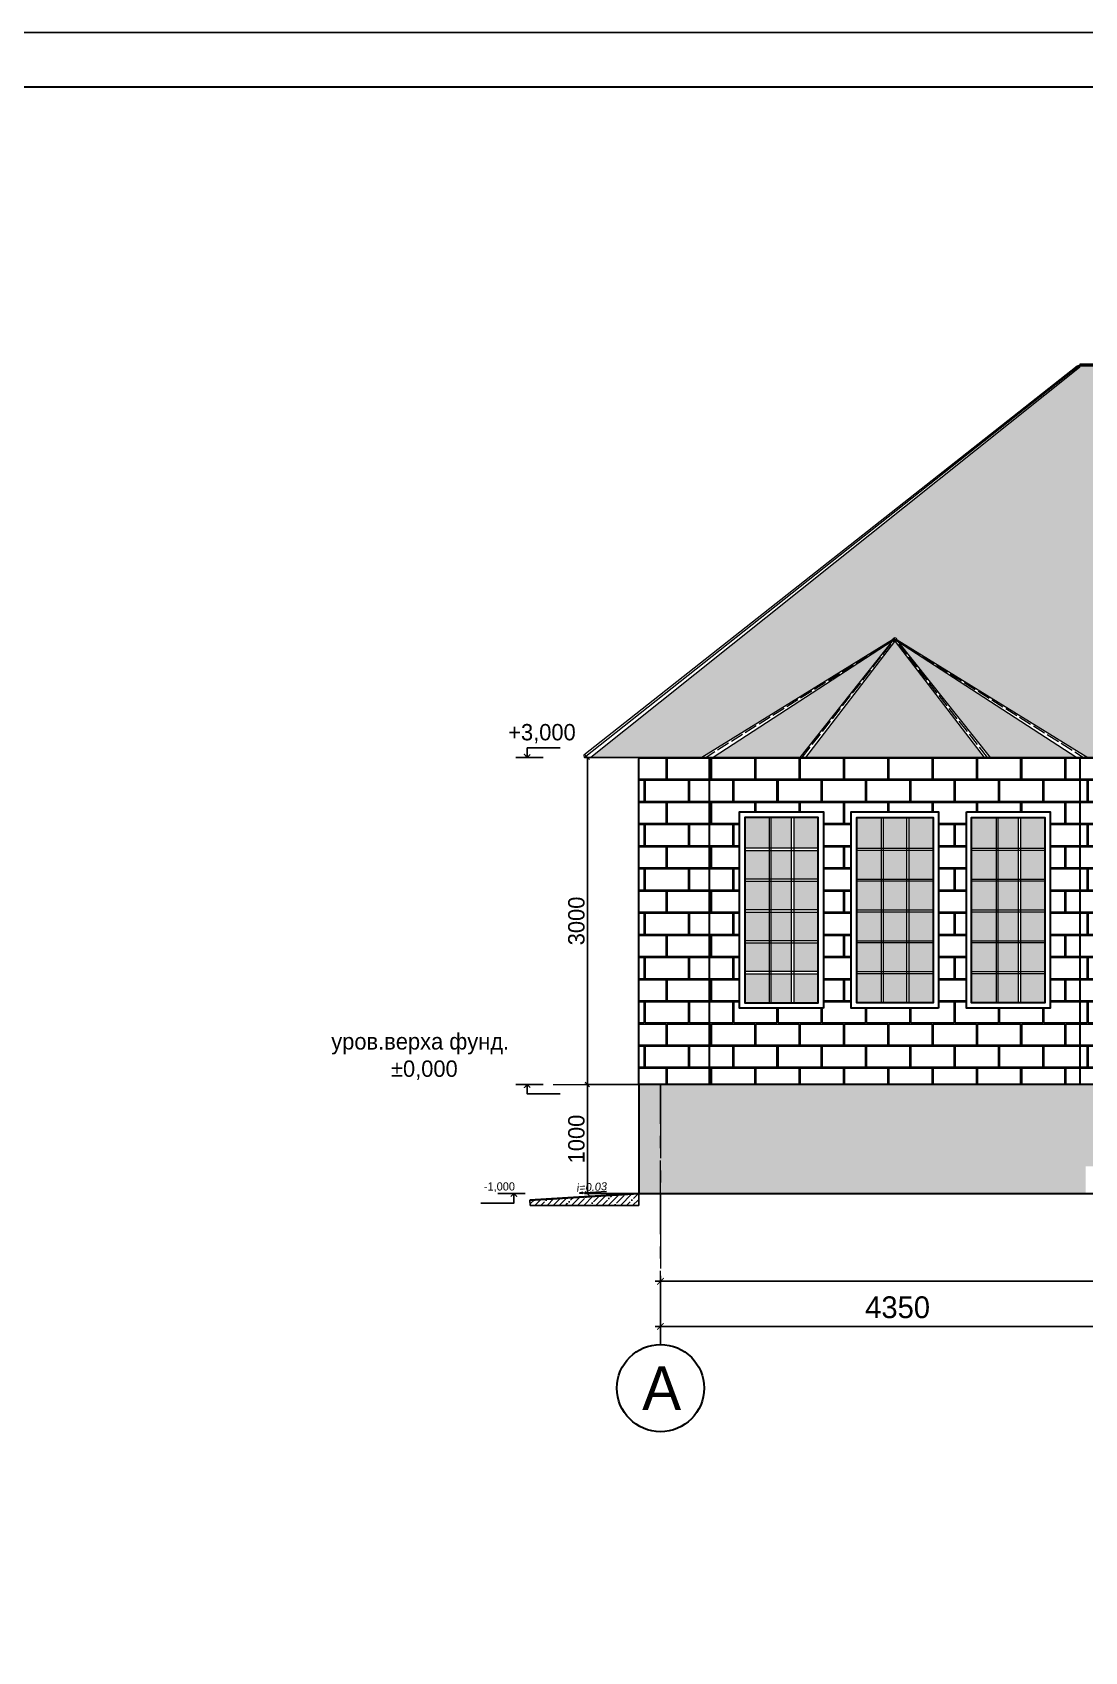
# Model space of a CAD drawing. Header units: millimetres. Extents: x -34189 to 187811, y -74450 to -44144.
# Drawn here: x 166896 to 176549, y -58994 to -44144 of the extents above; entities that cross this region are included whole.
import ezdxf

# ---------------------------------------------------------------- set-up
doc = ezdxf.new("R2010")
doc.units = ezdxf.units.MM
doc.linetypes.add('ACAD_ISO02W100', pattern=[15, 12, -3])
doc.linetypes.add('CENTER2', pattern=[1.125, 0.75, -0.125, 0.125, -0.125])
for name, color, linetype, lineweight in [('ahsap', 222, 'Continuous', 13), ('OLCU', 7, 'Continuous', 13), ('TUGLA', 21, 'Continuous', 25)]:
    doc.layers.add(name, color=color, linetype=linetype, lineweight=lineweight)
doc.layers.add('AKS', color=252, linetype='CENTER2')
doc.layers.add('Штамп', color=222, linetype='Continuous')
doc.styles.add('TR', font='tsimplex.shx', dxfattribs={"width": 0.7})
doc.dimstyles.new('ISO-25', dxfattribs={"dimtxt": 100, "dimasz": 2.5, "dimexe": 1.25, "dimexo": 0.625, "dimtad": 1, "dimdec": 0, "dimtxsty": 'Standard', "dimcen": 2.5, "dimadec": 0, "dimazin": 0, "dimtfac": 1, "dimtdec": 0, "dimtmove": 0, "dimatfit": 3, "dimfxl": 0, "dimarcsym": 0})
doc.dimstyles.get("Standard").update_dxf_attribs({"dimtxt": 125, "dimasz": 60, "dimexe": 50, "dimexo": 50, "dimgap": 30, "dimtad": 1, "dimdec": 0, "dimzin": 0, "dimdsep": 46, "dimtxsty": 'TR', "dimblk": 'ARCHTICK', "dimcen": 90, "dimdle": 50, "dimclrt": 256, "dimadec": 0, "dimazin": 0, "dimtfac": 1, "dimtdec": 0, "dimtofl": 0, "dimtmove": 1, "dimatfit": 3, "dimldrblk": 'ARCHTICK', "dimfxl": 0, "dimtolj": 1, "dimtzin": 0, "dimarcsym": 0})
pattern_1 = [(135, (0, 0), (-112.2532, 7e-15), [79.375, -79.375]), (225, (-56.13, 56.13), (-7e-15, -112.2532), [79.375, -79.375])]

# ---------------------------------------------------------------- blocks, each defined once
blk = doc.blocks.new('_ArchTick')
at = {"color": 0, "linetype": 'ByBlock', "const_width": 0.15}
blk.add_lwpolyline([(-0.5, -0.5), (0.5, 0.5)], dxfattribs=at)
blk = doc.blocks.new('*D439')
at = {"layer": 'DEFPOINTS', "color": 0}
for p in [(184258, -55598), (172658, -56177), (184258, -56177)]:
    blk.add_point(p, dxfattribs=at)
at = {"layer": 'OLCU', "color": 0, "lineweight": -2}
for p, q in [((172608, -55598), (184308, -55598)), ((172658, -56127), (172658, -55548)), ((184258, -56127), (184258, -55548))]:
    blk.add_line(p, q, dxfattribs=at)
at = {"layer": 'OLCU', "color": 0, "lineweight": -2, "xscale": 60, "yscale": 60, "zscale": 60, "rotation": 180}
blk.add_blockref('_ArchTick', (172658, -55598), dxfattribs=at)
at = {"layer": 'OLCU', "color": 0, "lineweight": -2, "xscale": 60, "yscale": 60, "zscale": 60}
blk.add_blockref('_ArchTick', (184258, -55598), dxfattribs=at)
at = {"layer": 'OLCU', "insert": (178458, -55423), "char_height": 200, "attachment_point": 5}
blk.add_mtext('\\A1;11600', dxfattribs=at)
blk = doc.blocks.new('*D442')
at = {"layer": 'DEFPOINTS', "color": 0}
for p in [(172658, -56127), (177008, -56012), (177008, -56161)]:
    blk.add_point(p, dxfattribs=at)
at = {"layer": 'OLCU', "color": 0, "lineweight": -2}
for p, q in [((172658, -56077), (172658, -55962)), ((177008, -56111), (177008, -55962)), ((172608, -56012), (177058, -56012))]:
    blk.add_line(p, q, dxfattribs=at)
at = {"layer": 'OLCU', "color": 0, "lineweight": -2, "xscale": 60, "yscale": 60, "zscale": 60, "rotation": 180}
blk.add_blockref('_ArchTick', (172658, -56012), dxfattribs=at)
at = {"layer": 'OLCU', "color": 0, "lineweight": -2, "xscale": 60, "yscale": 60, "zscale": 60}
blk.add_blockref('_ArchTick', (177008, -56012), dxfattribs=at)
at = {"layer": 'OLCU', "insert": (174833, -55837), "char_height": 200, "attachment_point": 5}
blk.add_mtext('\\A1;4350', dxfattribs=at)
blk = doc.blocks.new('_Oblique')
at = {"color": 0, "linetype": 'ByBlock', "lineweight": -2}
blk.add_line((-0.5, -0.5), (0.5, 0.5), dxfattribs=at)
blk = doc.blocks.new('*D440')
at = {"layer": 'ahsap', "color": 0, "lineweight": -2}
for p, q in [((172453, -53793), (171962, -53793)), ((171987, -53793), (171987, -54793)), ((172453, -54793), (171962, -54793))]:
    blk.add_line(p, q, dxfattribs=at)
at = {"layer": 'DEFPOINTS', "color": 0}
for p in [(172458, -53793), (171987, -54793), (172458, -54793)]:
    blk.add_point(p, dxfattribs=at)
at = {"layer": 'ahsap', "color": 0, "lineweight": -2, "xscale": 40, "yscale": 40, "zscale": 40}
for p, rotation in [((171987, -53793), 90), ((171987, -54793), 270)]:
    blk.add_blockref('_Oblique', p, dxfattribs=dict(at, rotation=rotation))
at = {"layer": 'ahsap', "color": 0, "insert": (171887, -54293), "char_height": 150, "attachment_point": 5, "rotation": 90}
blk.add_mtext('1000', dxfattribs=at)
blk = doc.blocks.new('*D445')
at = {"layer": 'ahsap', "color": 0, "lineweight": -2}
for p, q in [((172443, -50793), (171962, -50793)), ((171987, -53793), (171987, -50793)), ((172453, -53793), (171962, -53793))]:
    blk.add_line(p, q, dxfattribs=at)
at = {"layer": 'DEFPOINTS', "color": 0}
for p in [(171987, -50793), (172448, -50793), (172458, -53793)]:
    blk.add_point(p, dxfattribs=at)
at = {"layer": 'ahsap', "color": 0, "lineweight": -2, "xscale": 40, "yscale": 40, "zscale": 40}
for p, rotation in [((171987, -50793), 90), ((171987, -53793), 270)]:
    blk.add_blockref('_Oblique', p, dxfattribs=dict(at, rotation=rotation))
at = {"layer": 'ahsap', "color": 0, "insert": (171887, -52293), "char_height": 150, "attachment_point": 5, "rotation": 90}
blk.add_mtext('3000', dxfattribs=at)

msp = doc.modelspace()

# ---------------------------------------------------------------- hatches: boundary and pattern name
h = msp.add_hatch()
h.set_pattern_fill('ANSI35', color=256, scale=12.5)
h.set_pattern_definition([(45, (-91750.71, -61434.665), (-56.1266, 56.1266), []), (45, (-91694.59, -61434.665), (-56.1266, 56.1266), [99.21875, -19.84375, 0, -19.84375])])
h.paths.add_polyline_path([(172458.1, -54902.4), (172458.1, -54792.9), (171459.9, -54852.5), (171462.9, -54902.4)])
at = {"layer": 'ahsap'}
h = msp.add_hatch(dxfattribs=at)
h.set_pattern_fill('ZIGZAG', color=0, scale=25, angle=135)
h.set_pattern_definition(pattern_1)
h.paths.add_polyline_path([(180402.8, -47206.5), (176503.8, -47206.5), (176500.6, -47216.7), (172018.1, -50792.9), (172658, -50792.9), (173038.2, -50792.9), (174786, -49715.5, -0.8119977), (174830.2, -49715.5), (176578, -50792.9), (180338.2, -50792.9), (182086, -49715.5, -0.8119977), (182130.2, -49715.5), (183878, -50792.9), (184458.1, -50792.9), (184898.1, -50792.9)])
h = msp.add_hatch(dxfattribs=at)
h.set_pattern_fill('ZIGZAG', color=0, scale=25, angle=90)
h.set_pattern_definition([(90, (0, 0), (-79.375, 79.375), [79.375, -79.375]), (180, (5e-15, 79.375), (-79.375, -79.375), [79.375, -79.375])])
h.paths.add_polyline_path([(174784.5, -49727.6), (173139.9, -50792.9), (173935.2, -50792.9)])
h.paths.add_polyline_path([(182084.5, -49727.6), (180439.9, -50792.9), (181235.2, -50792.9)])
h = msp.add_hatch(dxfattribs=at)
h.set_pattern_fill('ZIGZAG', color=0, scale=25, angle=135)
h.set_pattern_definition(pattern_1)
h.paths.add_polyline_path([(174812, -49729.8), (174808.1, -49707.8), (174804.2, -49729.8), (173989.3, -50792.9), (174808.1, -50792.9), (175626.9, -50792.9)])
h.paths.add_polyline_path([(182112, -49729.8), (182108.1, -49707.8), (182104.2, -49729.8), (181289.3, -50792.9), (182108.1, -50792.9), (182926.9, -50792.9)])
h = msp.add_hatch(dxfattribs=at)
h.set_pattern_fill('ZIGZAG', color=0, scale=25, angle=45)
h.set_pattern_definition([(45, (0, 0), (7e-15, 112.2532), [79.375, -79.375]), (135, (56.13, 56.13), (-112.2532, 7e-15), [79.375, -79.375])])
h.paths.add_polyline_path([(174831.7, -49727.6), (175681, -50792.9), (176476.3, -50792.9)])
h.paths.add_polyline_path([(182131.7, -49727.6), (182981, -50792.9), (183776.3, -50792.9)])
h = msp.add_hatch(color=5, dxfattribs=at)
h.dxf.hatch_style = 1
h.paths.add_polyline_path([(173655.1, -51342.9), (173431.1, -51342.9), (173431.1, -51625.9), (173655.1, -51625.9)])
h.paths.add_polyline_path([(173861.1, -51342.9), (173674.1, -51342.9), (173674.1, -51625.9), (173861.1, -51625.9)])
h.paths.add_polyline_path([(174104.1, -51342.9), (173880.1, -51342.9), (173880.1, -51625.9), (174104.1, -51625.9)])
h.paths.add_polyline_path([(173655.1, -51645.9), (173431.1, -51645.9), (173431.1, -51908.9), (173655.1, -51908.9)])
h.paths.add_polyline_path([(173861.1, -51645.9), (173674.1, -51645.9), (173674.1, -51908.9), (173861.1, -51908.9)])
h.paths.add_polyline_path([(174104.1, -51645.9), (173880.1, -51645.9), (173880.1, -51908.9), (174104.1, -51908.9)])
h.paths.add_polyline_path([(173655.1, -51928.9), (173431.1, -51928.9), (173431.1, -52191.9), (173655.1, -52191.9)])
h.paths.add_polyline_path([(173861.1, -51928.9), (173674.1, -51928.9), (173674.1, -52191.9), (173861.1, -52191.9)])
h.paths.add_polyline_path([(174104.1, -51928.9), (173880.1, -51928.9), (173880.1, -52191.9), (174104.1, -52191.9)])
h.paths.add_polyline_path([(173655.1, -52211.9), (173431.1, -52211.9), (173431.1, -52474.9), (173655.1, -52474.9)])
h.paths.add_polyline_path([(173861.1, -52211.9), (173674.1, -52211.9), (173674.1, -52474.9), (173861.1, -52474.9)])
h.paths.add_polyline_path([(174104.1, -52211.9), (173880.1, -52211.9), (173880.1, -52474.9), (174104.1, -52474.9)])
h.paths.add_polyline_path([(173655.1, -52494.9), (173431.1, -52494.9), (173431.1, -52757.9), (173655.1, -52757.9)])
h.paths.add_polyline_path([(173861.1, -52494.9), (173674.1, -52494.9), (173674.1, -52757.9), (173861.1, -52757.9)])
h.paths.add_polyline_path([(174104.1, -52494.9), (173880.1, -52494.9), (173880.1, -52757.9), (174104.1, -52757.9)])
h.paths.add_polyline_path([(173655.1, -52777.9), (173431.1, -52777.9), (173431.1, -53042.9), (173655.1, -53042.9)])
h.paths.add_polyline_path([(173861.1, -52777.9), (173674.1, -52777.9), (173674.1, -53042.9), (173861.1, -53042.9)])
h.paths.add_polyline_path([(174104.1, -52777.9), (173880.1, -52777.9), (173880.1, -53042.9), (174104.1, -53042.9)])
h = msp.add_hatch(color=5, dxfattribs=at)
h.dxf.hatch_style = 1
h.paths.add_polyline_path([(174681.1, -51342.9), (174458.1, -51342.9), (174458.1, -51625.9), (174681.1, -51625.9)])
h.paths.add_polyline_path([(174915.1, -51342.9), (174701.1, -51342.9), (174701.1, -51625.9), (174915.1, -51625.9)])
h.paths.add_polyline_path([(175158.1, -51342.9), (174935.1, -51342.9), (174935.1, -51625.9), (175158.1, -51625.9)])
h.paths.add_polyline_path([(174681.1, -51645.9), (174458.1, -51645.9), (174458.1, -51908.9), (174681.1, -51908.9)])
h.paths.add_polyline_path([(174915.1, -51645.9), (174701.1, -51645.9), (174701.1, -51908.9), (174915.1, -51908.9)])
h.paths.add_polyline_path([(175158.1, -51645.9), (174935.1, -51645.9), (174935.1, -51908.9), (175158.1, -51908.9)])
h.paths.add_polyline_path([(174681.1, -51928.9), (174458.1, -51928.9), (174458.1, -52191.9), (174681.1, -52191.9)])
h.paths.add_polyline_path([(174915.1, -51928.9), (174701.1, -51928.9), (174701.1, -52191.9), (174915.1, -52191.9)])
h.paths.add_polyline_path([(175158.1, -51928.9), (174935.1, -51928.9), (174935.1, -52191.9), (175158.1, -52191.9)])
h.paths.add_polyline_path([(174681.1, -52211.9), (174458.1, -52211.9), (174458.1, -52474.9), (174681.1, -52474.9)])
h.paths.add_polyline_path([(174915.1, -52211.9), (174701.1, -52211.9), (174701.1, -52474.9), (174915.1, -52474.9)])
h.paths.add_polyline_path([(175158.1, -52211.9), (174935.1, -52211.9), (174935.1, -52474.9), (175158.1, -52474.9)])
h.paths.add_polyline_path([(174681.1, -52494.9), (174458.1, -52494.9), (174458.1, -52757.9), (174681.1, -52757.9)])
h.paths.add_polyline_path([(174915.1, -52494.9), (174701.1, -52494.9), (174701.1, -52757.9), (174915.1, -52757.9)])
h.paths.add_polyline_path([(175158.1, -52494.9), (174935.1, -52494.9), (174935.1, -52757.9), (175158.1, -52757.9)])
h.paths.add_polyline_path([(174681.1, -52777.9), (174458.1, -52777.9), (174458.1, -53042.9), (174681.1, -53042.9)])
h.paths.add_polyline_path([(174915.1, -52777.9), (174701.1, -52777.9), (174701.1, -53042.9), (174915.1, -53042.9)])
h.paths.add_polyline_path([(175158.1, -52777.9), (174935.1, -52777.9), (174935.1, -53042.9), (175158.1, -53042.9)])
h = msp.add_hatch(color=5, dxfattribs=at)
h.dxf.hatch_style = 1
h.paths.add_polyline_path([(175961.1, -51342.9), (176185.1, -51342.9), (176185.1, -51625.9), (175961.1, -51625.9)])
h.paths.add_polyline_path([(175755.1, -51342.9), (175942.1, -51342.9), (175942.1, -51625.9), (175755.1, -51625.9)])
h.paths.add_polyline_path([(175512.1, -51342.9), (175736.1, -51342.9), (175736.1, -51625.9), (175512.1, -51625.9)])
h.paths.add_polyline_path([(175961.1, -51645.9), (176185.1, -51645.9), (176185.1, -51908.9), (175961.1, -51908.9)])
h.paths.add_polyline_path([(175755.1, -51645.9), (175942.1, -51645.9), (175942.1, -51908.9), (175755.1, -51908.9)])
h.paths.add_polyline_path([(175512.1, -51645.9), (175736.1, -51645.9), (175736.1, -51908.9), (175512.1, -51908.9)])
h.paths.add_polyline_path([(175961.1, -51928.9), (176185.1, -51928.9), (176185.1, -52191.9), (175961.1, -52191.9)])
h.paths.add_polyline_path([(175755.1, -51928.9), (175942.1, -51928.9), (175942.1, -52191.9), (175755.1, -52191.9)])
h.paths.add_polyline_path([(175512.1, -51928.9), (175736.1, -51928.9), (175736.1, -52191.9), (175512.1, -52191.9)])
h.paths.add_polyline_path([(175961.1, -52211.9), (176185.1, -52211.9), (176185.1, -52474.9), (175961.1, -52474.9)])
h.paths.add_polyline_path([(175755.1, -52211.9), (175942.1, -52211.9), (175942.1, -52474.9), (175755.1, -52474.9)])
h.paths.add_polyline_path([(175512.1, -52211.9), (175736.1, -52211.9), (175736.1, -52474.9), (175512.1, -52474.9)])
h.paths.add_polyline_path([(175961.1, -52494.9), (176185.1, -52494.9), (176185.1, -52757.9), (175961.1, -52757.9)])
h.paths.add_polyline_path([(175755.1, -52494.9), (175942.1, -52494.9), (175942.1, -52757.9), (175755.1, -52757.9)])
h.paths.add_polyline_path([(175512.1, -52494.9), (175736.1, -52494.9), (175736.1, -52757.9), (175512.1, -52757.9)])
h.paths.add_polyline_path([(175961.1, -52777.9), (176185.1, -52777.9), (176185.1, -53042.9), (175961.1, -53042.9)])
h.paths.add_polyline_path([(175755.1, -52777.9), (175942.1, -52777.9), (175942.1, -53042.9), (175755.1, -53042.9)])
h.paths.add_polyline_path([(175512.1, -52777.9), (175736.1, -52777.9), (175736.1, -53042.9), (175512.1, -53042.9)])
h = msp.add_hatch(color=253, dxfattribs=at)
h.dxf.hatch_style = 1
h.paths.add_polyline_path([(172658.1, -53792.9), (172458.1, -53792.9), (172458.1, -54792.9), (172658.1, -54792.9)])
h.paths.add_polyline_path([(177008.1, -53792.9), (172658.1, -53792.9), (172658.1, -54792.9), (176558.1, -54792.9), (176558.1, -54542.9), (176858.1, -54542.9), (176858.1, -54292.9), (177008.1, -54292.9)])
h.paths.add_polyline_path([(177158.1, -53792.9), (177008.1, -53792.9), (177008.1, -54292.9), (177158.1, -54292.9), (177158.1, -54042.9)])
h.paths.add_polyline_path([(178458.1, -53792.9), (177858.1, -53792.9), (177158.1, -53792.9), (177158.1, -54042.9), (178458.1, -54042.9)])
h.paths.add_polyline_path([(179758.1, -53792.9), (178458.1, -53792.9), (178458.1, -54042.9), (179758.1, -54042.9)])
h.paths.add_polyline_path([(179908.1, -53792.9), (179758.1, -53792.9), (179758.1, -54042.9), (179758.1, -54292.9), (179908.1, -54292.9)])
h.paths.add_polyline_path([(184258.1, -53792.9), (179908.1, -53792.9), (179908.1, -54292.9), (180058.1, -54292.9), (180058.1, -54542.9), (180358.1, -54542.9), (180358.1, -54792.9), (184258.1, -54792.9)])
at = {"layer": 'TUGLA'}
h = msp.add_hatch(dxfattribs=at)
h.set_pattern_fill('AR-B816C', color=256)
h.paths.add_polyline_path([(173108.1, -50792.9), (173076.8, -50792.9), (172458.1, -50792.9), (172458.1, -53792.9), (173108.1, -53792.9)])
h = msp.add_hatch(dxfattribs=at)
h.set_pattern_fill('AR-B816C', color=256)
h.paths.add_polyline_path([(176508.1, -50792.9), (175658.1, -50792.9), (174808.1, -50792.9), (173958.1, -50792.9), (173108.1, -50792.9), (173108.1, -53792.9), (176508.1, -53792.9)])
h.paths.add_polyline_path([(176233.1, -53092.9), (175464.1, -53092.9), (175464.1, -51292.9), (176233.1, -51292.9)], flags=16)
h.paths.add_polyline_path([(176185.1, -53042.9), (175512.1, -53042.9), (175512.1, -51342.9), (176185.1, -51342.9)], flags=0)
h.paths.add_polyline_path([(175961.1, -53042.9), (175942.1, -53042.9), (175942.1, -52777.9), (175755.1, -52777.9), (175755.1, -53042.9), (175736.1, -53042.9), (175736.1, -52777.9), (175512.1, -52777.9), (175512.1, -52757.9), (175736.1, -52757.9), (175736.1, -52494.9), (175512.1, -52494.9), (175512.1, -52474.9), (175736.1, -52474.9), (175736.1, -52211.9), (175512.1, -52211.9), (175512.1, -52191.9), (175736.1, -52191.9), (175736.1, -51928.9), (175512.1, -51928.9), (175512.1, -51908.9), (175736.1, -51908.9), (175736.1, -51645.9), (175512.1, -51645.9), (175512.1, -51625.9), (175736.1, -51625.9), (175736.1, -51342.9), (175755.1, -51342.9), (175755.1, -51625.9), (175942.1, -51625.9), (175942.1, -51342.9), (175961.1, -51342.9), (175961.1, -51625.9), (176185.1, -51625.9), (176185.1, -51645.9), (175961.1, -51645.9), (175961.1, -51908.9), (176185.1, -51908.9), (176185.1, -51928.9), (175961.1, -51928.9), (175961.1, -52191.9), (176185.1, -52191.9), (176185.1, -52211.9), (175961.1, -52211.9), (175961.1, -52474.9), (176185.1, -52474.9), (176185.1, -52494.9), (175961.1, -52494.9), (175961.1, -52757.9), (176185.1, -52757.9), (176185.1, -52777.9), (175961.1, -52777.9)], flags=0)
h.paths.add_polyline_path([(175208.1, -53092.9), (174408.1, -53092.9), (174408.1, -51292.9), (175208.1, -51292.9)], flags=16)
h.paths.add_polyline_path([(175158.1, -53042.9), (174458.1, -53042.9), (174458.1, -51342.9), (175158.1, -51342.9)], flags=0)
h.paths.add_polyline_path([(175158.1, -52777.9), (174458.1, -52777.9), (174458.1, -52757.9), (174681.1, -52757.9), (174681.1, -52494.9), (174458.1, -52494.9), (174458.1, -52474.9), (174681.1, -52474.9), (174681.1, -52211.9), (174458.1, -52211.9), (174458.1, -52191.9), (174681.1, -52191.9), (174681.1, -51928.9), (174458.1, -51928.9), (174458.1, -51908.9), (174681.1, -51908.9), (174681.1, -51645.9), (174458.1, -51645.9), (174458.1, -51625.9), (175158.1, -51625.9), (175158.1, -51645.9), (174935.1, -51645.9), (174935.1, -51908.9), (175158.1, -51908.9), (175158.1, -51928.9), (174935.1, -51928.9), (174935.1, -52191.9), (175158.1, -52191.9), (175158.1, -52211.9), (174935.1, -52211.9), (174935.1, -52474.9), (175158.1, -52474.9), (175158.1, -52494.9), (174935.1, -52494.9), (174935.1, -52757.9), (175158.1, -52757.9)], flags=0)
h.paths.add_polyline_path([(174152.1, -53092.9), (173383.1, -53092.9), (173383.1, -51292.9), (174152.1, -51292.9)], flags=16)
h.paths.add_polyline_path([(174104.1, -53042.9), (173431.1, -53042.9), (173431.1, -51342.9), (174104.1, -51342.9)], flags=0)
h.paths.add_polyline_path([(174104.1, -52777.9), (173880.1, -52777.9), (173880.1, -53042.9), (173861.1, -53042.9), (173861.1, -52777.9), (173674.1, -52777.9), (173674.1, -53042.9), (173655.1, -53042.9), (173655.1, -52777.9), (173431.1, -52777.9), (173431.1, -52757.9), (173655.1, -52757.9), (173655.1, -52494.9), (173431.1, -52494.9), (173431.1, -52474.9), (173655.1, -52474.9), (173655.1, -52211.9), (173431.1, -52211.9), (173431.1, -52191.9), (173655.1, -52191.9), (173655.1, -51928.9), (173431.1, -51928.9), (173431.1, -51908.9), (173655.1, -51908.9), (173655.1, -51645.9), (173431.1, -51645.9), (173431.1, -51625.9), (173655.1, -51625.9), (173655.1, -51342.9), (173674.1, -51342.9), (173674.1, -51625.9), (173861.1, -51625.9), (173861.1, -51342.9), (173880.1, -51342.9), (173880.1, -51625.9), (174104.1, -51625.9), (174104.1, -51645.9), (173880.1, -51645.9), (173880.1, -51908.9), (174104.1, -51908.9), (174104.1, -51928.9), (173880.1, -51928.9), (173880.1, -52191.9), (174104.1, -52191.9), (174104.1, -52211.9), (173880.1, -52211.9), (173880.1, -52474.9), (174104.1, -52474.9), (174104.1, -52494.9), (173880.1, -52494.9), (173880.1, -52757.9), (174104.1, -52757.9)], flags=0)
h = msp.add_hatch(dxfattribs=at)
h.set_pattern_fill('AR-B816C', color=256)
h.paths.add_polyline_path([(177158.1, -50792.9), (176508.1, -50792.9), (176508.1, -53792.9), (177158.1, -53792.9)])

# ---------------------------------------------------------------- linework, layer by layer
for p, q in [((171331.5, -50792.9), (171581.5, -50792.9)), ((171331.5, -53792.5), (171581.5, -53792.5)), ((171416.7, -54792.9), (171166.7, -54792.9)), ((172858.1, -54792.9), (173139.4, -54792.9))]:
    msp.add_line(p, q)
for points in [[(171738.1, -50705.4), (171435.6, -50705.4), (171435.6, -50792.9), (171409.1, -50766.3), (171435.6, -50792.9), (171462.1, -50766.3)], [(171738.1, -53880), (171435.6, -53880), (171435.6, -53792.5), (171409.1, -53819.1), (171435.6, -53792.5), (171462.1, -53819.1)], [(171010.1, -54880.3), (171312.6, -54880.4), (171312.6, -54792.9), (171339.1, -54819.4), (171312.6, -54792.9), (171286.1, -54819.4)], [(171459.9, -54852.5), (171462.9, -54902.4), (172458.1, -54902.4), (172458.1, -54792.9)], [(172163.3, -54774.2), (171915.9, -54789), (171945.4, -54781.1), (171915.9, -54789), (171946.4, -54793.1)]]:
    msp.add_lwpolyline(points)
at = {"lineweight": 35}
msp.add_lwpolyline([(172458.1, -54792.9), (171459.9, -54852.5)], dxfattribs=at)
at = {"lineweight": 30}
msp.add_circle((172658.1, -56577.3), 400, dxfattribs=at)
at = {"layer": 'ahsap', "color": 152, "lineweight": 20}
for p, q in [((174681.1, -51342.9), (174681.1, -53042.9)), ((174701.1, -51342.9), (174701.1, -53042.9)), ((174915.1, -51342.9), (174915.1, -53042.9)), ((174935.1, -51342.9), (174935.1, -53042.9))]:
    msp.add_line(p, q, dxfattribs=at)
at = {"layer": 'ahsap', "color": 0}
for p, q in [((171674.2, -53792.5), (172418.5, -53792.9)), ((172658.1, -53792.9), (184258.1, -53792.9))]:
    msp.add_line(p, q, dxfattribs=at)
for points in [[(176508.1, -47192.9), (176479.5, -47203.9), (171954.9, -50772.1), (171958, -50792.9)], [(172658, -50792.9), (171958, -50792.9), (176508.1, -47192.9)], [(176508.1, -47192.9), (176500.6, -47216.7), (172018.1, -50792.9)], [(176508.1, -47192.9), (176508.1, -47183.2), (180408.1, -47183.2), (180408.1, -47192.9), (180408.1, -47206.5), (176508.1, -47206.5), (176508.1, -47192.9)], [(176508.1, -47192.9), (180408.1, -47192.9)], [(174808.1, -49707.8), (174787.2, -49714.9), (173038.2, -50792.9)], [(174808.1, -49707.8), (174784.5, -49727.6), (173139.9, -50792.9)], [(174808.1, -49707.8), (174784.5, -49727.6), (173935.2, -50792.9)], [(174808.1, -49707.8), (174804.2, -49729.8), (173989.3, -50792.9)], [(174808.1, -49707.8), (174812, -49729.8), (175626.9, -50792.9)], [(174808.1, -49707.8), (174831.7, -49727.6), (175681, -50792.9)], [(174808.1, -49707.8), (174831.7, -49727.6), (176476.3, -50792.9)], [(174808.1, -49707.8), (174829, -49714.9), (176578, -50792.9)]]:
    msp.add_lwpolyline(points, dxfattribs=at)
at = {"layer": 'ahsap', "color": 0, "linetype": 'ACAD_ISO02W100', "lineweight": 5, "ltscale": 10}
for points in [[(174808.1, -49707.8), (173076.8, -50792.9), (173958.1, -50792.9)], [(174808.1, -50792.9), (173958.1, -50792.9), (174808.1, -49707.8)], [(174808.1, -50792.9), (175658.1, -50792.9), (174808.1, -49707.8)], [(174808.1, -49707.8), (176539.4, -50792.9), (175658.1, -50792.9)]]:
    msp.add_lwpolyline(points, dxfattribs=at)
at = {"layer": 'ahsap', "color": 0, "lineweight": 30}
for points in [[(172458.1, -50792.9), (184458.1, -50792.9)], [(172458.1, -53792.9), (172458.1, -50792.9)], [(173108.1, -53792.9), (173108.1, -50792.9)], [(176508.1, -53792.9), (176508.1, -50792.9)], [(172458.1, -53792.9), (172458.1, -54792.9), (184458.1, -54792.9), (184458.1, -53792.9), (172458.1, -53792.9)]]:
    msp.add_lwpolyline(points, dxfattribs=at)
at = {"layer": 'ahsap', "color": 152, "lineweight": 30}
for points in [[(174152.1, -53092.9), (173383.1, -53092.9), (173383.1, -51292.9), (174152.1, -51292.9)], [(175208.1, -53092.9), (174408.1, -53092.9), (174408.1, -51292.9), (175208.1, -51292.9)], [(175464.1, -51292.9), (176233.1, -51292.9), (176233.1, -53092.9), (175464.1, -53092.9)]]:
    msp.add_lwpolyline(points, close=True, dxfattribs=at)
for points in [[(173431.1, -51342.9), (173431.1, -51342.9), (173431.1, -51342.9), (173431.1, -53042.9), (174104.1, -53042.9), (174104.1, -51342.9), (173431.1, -51342.9)], [(174458.1, -51342.9), (174458.1, -51342.9), (174458.1, -51342.9), (175158.1, -51342.9), (175158.1, -53042.9), (174458.1, -53042.9), (174458.1, -51342.9)], [(176185.1, -51342.9), (176185.1, -51342.9), (176185.1, -51342.9), (176185.1, -53042.9), (175512.1, -53042.9), (175512.1, -51342.9), (176185.1, -51342.9)]]:
    msp.add_lwpolyline(points, dxfattribs=at)
at = {"layer": 'ahsap', "color": 152, "lineweight": 20}
for points in [[(173655.1, -51342.9), (173655.1, -53042.9), (173674.1, -53042.9), (173674.1, -51342.9), (173655.1, -51342.9)], [(173880.1, -51342.9), (173880.1, -53042.9), (173861.1, -53042.9), (173861.1, -51342.9), (173880.1, -51342.9)], [(175736.1, -51342.9), (175736.1, -53042.9), (175755.1, -53042.9), (175755.1, -51342.9), (175736.1, -51342.9)], [(175961.1, -51342.9), (175961.1, -53042.9), (175942.1, -53042.9), (175942.1, -51342.9), (175961.1, -51342.9)], [(174104.1, -51625.9), (173431.1, -51625.9), (173431.1, -51645.9), (174104.1, -51645.9), (174104.1, -51625.9)], [(174458.1, -51625.9), (175158.1, -51625.9), (175158.1, -51645.9), (174458.1, -51645.9), (174458.1, -51625.9)], [(175512.1, -51625.9), (176185.1, -51625.9), (176185.1, -51645.9), (175512.1, -51645.9), (175512.1, -51625.9)], [(174104.1, -51908.9), (173431.1, -51908.9), (173431.1, -51928.9), (174104.1, -51928.9), (174104.1, -51908.9)], [(174458.1, -51908.9), (175158.1, -51908.9), (175158.1, -51928.9), (174458.1, -51928.9), (174458.1, -51908.9)], [(175512.1, -51908.9), (176185.1, -51908.9), (176185.1, -51928.9), (175512.1, -51928.9), (175512.1, -51908.9)], [(174104.1, -52191.9), (173431.1, -52191.9), (173431.1, -52211.9), (174104.1, -52211.9), (174104.1, -52191.9)], [(174458.1, -52191.9), (175158.1, -52191.9), (175158.1, -52211.9), (174458.1, -52211.9), (174458.1, -52191.9)], [(175512.1, -52191.9), (176185.1, -52191.9), (176185.1, -52211.9), (175512.1, -52211.9), (175512.1, -52191.9)], [(174104.1, -52474.9), (173431.1, -52474.9), (173431.1, -52494.9), (174104.1, -52494.9), (174104.1, -52474.9)], [(174458.1, -52474.9), (175158.1, -52474.9), (175158.1, -52494.9), (174458.1, -52494.9), (174458.1, -52474.9)], [(175512.1, -52474.9), (176185.1, -52474.9), (176185.1, -52494.9), (175512.1, -52494.9), (175512.1, -52474.9)], [(174104.1, -52757.9), (173431.1, -52757.9), (173431.1, -52777.9), (174104.1, -52777.9), (174104.1, -52757.9)], [(174458.1, -52757.9), (175158.1, -52757.9), (175158.1, -52777.9), (174458.1, -52777.9), (174458.1, -52757.9)], [(175512.1, -52757.9), (176185.1, -52757.9), (176185.1, -52777.9), (175512.1, -52777.9), (175512.1, -52757.9)]]:
    msp.add_lwpolyline(points, dxfattribs=at)
at = {"layer": 'ahsap', "color": 0}
msp.add_arc((174808.1, -49720.2), 22.5, 11.93074, 168.06926, dxfattribs=at)
at = {"layer": 'AKS', "lineweight": 5, "ltscale": 900}
for p, q in [((172658.1, -56177.3), (172658.1, -53792.9)), ((172658.1, -53792.9), (172658.1, -56177.3))]:
    msp.add_line(p, q, dxfattribs=at)
at = {"layer": 'Штамп', "color": 0}
msp.add_lwpolyline([(187811.1, -73843.9), (145811.1, -73843.9), (145811.1, -44143.9), (187811.1, -44143.9)], close=True, dxfattribs=at)
at = {"layer": 'Штамп', "color": 0, "lineweight": 30}
msp.add_lwpolyline([(187311.1, -73343.9), (147811.1, -73343.9), (147811.1, -44643.9), (187311.1, -44643.9)], close=True, dxfattribs=at)

# ---------------------------------------------------------------- texts
for s, width, insert, char_height, attachment_point in [('+3,000', 513.322, (171261.1, -50664.6), 150, 7), ('{\\W1.03033; }уров.верха фунд.\\P{\\W5.432;  }±0,000', 2304.554, (169580.2, -53750.3), 150, 7), ('-1,000', 537.192, (171322.7, -54779.1), 75, 9), ('А', 211.974, (172490.4, -56377.3), 400, 1)]:
    msp.add_mtext_dynamic_manual_height_columns(s, width=width, gutter_width=12.5, heights=[0], dxfattribs=dict(insert=insert, char_height=char_height, attachment_point=attachment_point))
at = {"insert": (172165.3, -54688.8), "char_height": 72.5, "attachment_point": 3, "rotation": 3.23735}
msp.add_mtext_dynamic_manual_height_columns('{\\fArial|b0|i1|c204|p34;i=0.03}', width=86.542, gutter_width=12.5, heights=[0], dxfattribs=at)

# ---------------------------------------------------------------- dimensions: what is measured, and where the dimension line sits
at = {"layer": 'ahsap', "color": 0}
dim = msp.add_linear_dim(base=(171987, -50792.9), p1=(172458.1, -53792.9), p2=(172448, -50792.9), angle=90, dimstyle='ISO-25', override={"dimtxt": 150, "dimasz": 40, "dimexe": 25, "dimexo": 5, "dimgap": 25, "dimblk1": 'Oblique', "dimblk2": 'Oblique', "dimsah": 1, "dimfxl": 25}, dxfattribs=at)
dim.commit()
dim.dimension.update_dxf_attribs({"geometry": '*D445', "text_midpoint": (171887, -52292.9)})
dim = msp.add_linear_dim(base=(171987, -54792.7), p1=(172458.1, -53792.9), p2=(172458.1, -54792.7), angle=90, text='1000', dimstyle='ISO-25', override={"dimtxt": 150, "dimasz": 40, "dimexe": 25, "dimexo": 5, "dimgap": 25, "dimblk1": 'Oblique', "dimblk2": 'Oblique', "dimsah": 1, "dimfxl": 25}, dxfattribs=at)
dim.commit()
dim.dimension.update_dxf_attribs({"geometry": '*D440', "text_midpoint": (171887, -54292.8)})
at = {"layer": 'OLCU'}
dim = msp.add_linear_dim(base=(184258.1, -55597.9), p1=(172658.1, -56177.3), p2=(184258.1, -56177.3), dimstyle='Standard', override={"dimtxt": 200, "dimgap": 75, "dimtxsty": 'Standard', "dimtofl": 1, "dimtmove": 0}, dxfattribs=at)
dim.commit()
dim.dimension.update_dxf_attribs({"geometry": '*D439', "text_midpoint": (178458.1, -55597.9), "dimtype": 160})
dim = msp.add_linear_dim(base=(177008.1, -56011.5), p1=(172658.1, -56127.3), p2=(177008.1, -56161.3), dimstyle='Standard', override={"dimtxt": 200, "dimgap": 75, "dimtxsty": 'Standard', "dimtofl": 1, "dimtmove": 0}, dxfattribs=at)
dim.commit()
dim.dimension.update_dxf_attribs({"geometry": '*D442', "text_midpoint": (174833.1, -55836.5)})

doc.saveas('drawing.dxf')
